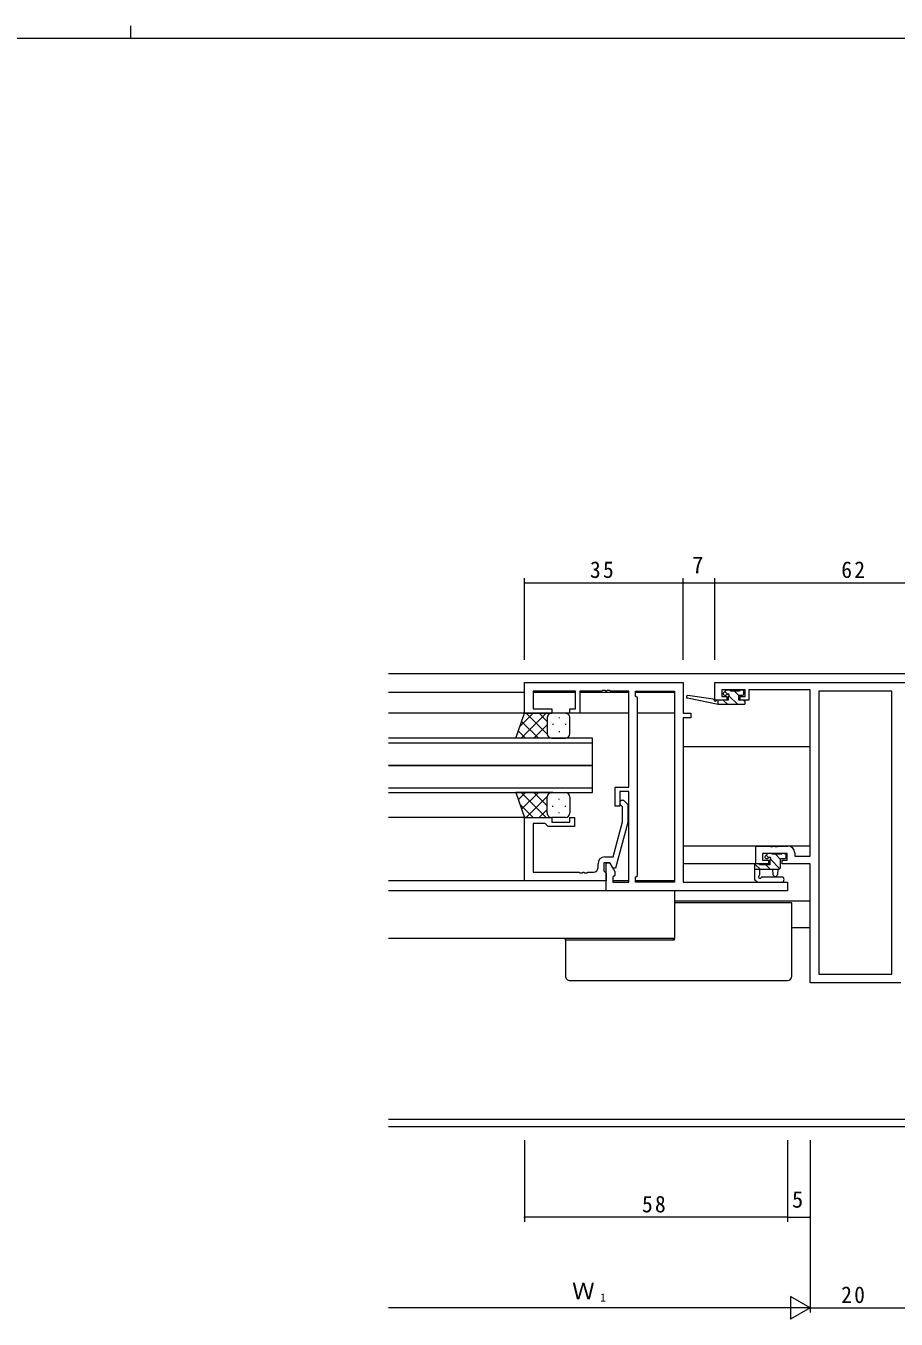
# Model space of a CAD drawing. Units: millimetres on the paper. Extents: x -420 to 373, y -297 to 267.
# Drawn here: x -55.7 to 136.3, y -18.2 to 267.2 of the extents above; entities that cross this region are included whole.
import ezdxf
from ezdxf.enums import TextEntityAlignment as Align

# ---------------------------------------------------------------- set-up
doc = ezdxf.new("R2010")
doc.units = ezdxf.units.MM
for name, color, linetype, lineweight in [('0-1_YKK_ZWAK', 7, 'Continuous', 9), ('0-3_YKK_11', 7, 'Continuous', 9), ('0-4_YKK_12', 2, 'Continuous', 9), ('0-5_YKK_13', 4, 'Continuous', 9), ('0-6_YKK_D', 6, 'Continuous', 9)]:
    doc.layers.add(name, color=color, linetype=linetype, lineweight=lineweight)
doc.styles.add('ＭＳ ゴシック', font='')
doc.styles.get('ＭＳ ゴシック').set_extended_font_data('MS Gothic')

msp = doc.modelspace()

# ---------------------------------------------------------------- linework, layer by layer
at = {"layer": '0-1_YKK_ZWAK'}
for p, q in [((-32.686, 267.2), (-32.686, 264.4)), ((352.3, 264.4), (-417.7, 264.4))]:
    msp.add_line(p, q, dxfattribs=at)
at = {"layer": '0-3_YKK_11'}
for p, q in [((54.3, 115.517), (54.3, 122.317)), ((54.3, 122.317), (89.3, 122.317)), ((65.5, 116.517), (65.5, 120.387)), ((66.5, 120.387), (66.5, 115.517)), ((71.342, 120.387), (66.5, 120.387)), ((77.3, 99.217), (77.3, 120.387)), ((78.8, 120.387), (87.37, 120.387)), ((87.37, 120.387), (87.37, 78.247)), ((87.37, 120.387), (87.37, 78.247)), ((96.3, 118.417), (96.3, 122.317)), ((96.3, 122.317), (158.3, 122.317)), ((97.8, 120.687), (97.8, 119.217)), ((103, 120.687), (97.8, 120.687)), ((117.3, 120.687), (103.8, 120.687)), ((117.3, 83.947), (117.3, 120.687)), ((135.37, 120.387), (119.23, 120.387)), ((119.23, 120.387), (119.23, 57.947)), ((119.23, 120.387), (119.23, 57.947)), ((135.37, 57.947), (135.37, 120.387)), ((79.23, 79.747), (79.23, 118.887)), ((98.9, 118.417), (96.3, 118.417)), ((97.8, 119.217), (98.9, 119.217)), ((98.9, 119.217), (98.9, 118.417)), ((89.3, 114.517), (89.3, 78.247)), ((74.3, 99.217), (77.3, 99.217)), ((74.3, 95.017), (74.3, 99.217)), ((77.3, 98.217), (75.3, 98.217)), ((75.3, 98.217), (75.3, 95.017)), ((77.3, 78.247), (77.3, 98.217)), ((75.3, 95.017), (74.3, 95.017)), ((54.3, 78.516), (54.3, 92.516)), ((60.3, 91.516), (64.3, 91.516)), ((73.82, 83.816), (75.9, 91.578)), ((77.1, 91.42), (74.393, 81.317)), ((56.23, 91.216), (56.23, 80.446)), ((65.3, 90.517), (59.5, 90.517)), ((105.3, 82.317), (105.3, 86.217)), ((108.525, 86.097), (109.075, 86.097)), ((72, 83.816), (73.82, 83.816)), ((112.27, 84.587), (106.8, 84.587)), ((106.8, 84.587), (106.8, 83.117)), ((112.27, 83.117), (112.27, 84.587)), ((113.9, 84.717), (113.9, 83.947)), ((113.9, 83.947), (117.3, 83.947)), ((66.525, 80.326), (67.075, 80.326)), ((67.075, 80.326), (67.258, 80.446)), ((70.5, 81.446), (70.5, 82.316)), ((117.3, 82.317), (111.1, 82.317)), ((117.3, 56.017), (117.3, 82.317)), ((72.3, 78.516), (54.3, 78.516)), ((73.8, 78.247), (77.3, 78.247)), ((87.37, 78.247), (78.8, 78.247)), ((89.3, 78.247), (112.3, 78.247)), ((112.3, 78.247), (112.3, 76.317)), ((112.3, 76.317), (72.3, 76.317)), ((119.23, 57.947), (135.37, 57.947)), ((137.3, 56.017), (117.3, 56.017))]:
    msp.add_line(p, q, dxfattribs=at)
for points in [[(65.5, 120.387), (56.23, 120.387), (56.23, 116.517)], [(77.3, 120.387), (73.258, 120.387), (73.075, 120.507), (72.525, 120.507), (72.342, 120.387), (72.258, 120.387), (72.075, 120.507), (71.525, 120.507), (71.342, 120.387)], [(79.23, 118.887), (78.8, 119.317), (78.8, 120.387)], [(89.3, 122.317), (89.3, 115.517), (91, 115.517), (91, 114.517), (89.3, 114.517)], [(103.8, 120.687), (103.8, 118.417), (101.9, 118.417), (101.9, 119.217), (103, 119.217), (103, 120.687)], [(56.23, 116.517), (60.3, 116.517), (60.3, 115.517), (54.3, 115.517)], [(66.5, 115.517), (64.3, 115.517), (64.3, 116.517), (65.5, 116.517)], [(75.9, 91.578), (75.9, 94.868), (75.476, 95.292)], [(76.324, 96.141), (77.1, 95.365), (77.1, 91.42)], [(54.3, 92.516), (60.3, 92.516), (60.3, 91.516)], [(64.3, 91.516), (64.3, 92.516), (65.3, 92.516), (65.3, 90.517)], [(59.5, 90.517), (59, 91.017), (58.8, 91.216), (56.23, 91.216)], [(105.3, 86.217), (108.342, 86.217), (108.525, 86.097)], [(109.075, 86.097), (109.258, 86.217), (109.342, 86.217), (109.525, 86.097), (110.075, 86.097), (110.258, 86.217), (112.4, 86.217)], [(106.8, 83.117), (108.1, 83.117), (108.1, 82.317), (105.3, 82.317)], [(111.1, 82.317), (111.1, 83.117), (112.27, 83.117)], [(56.23, 80.446), (66.342, 80.446), (66.525, 80.326)], [(67.258, 80.446), (67.342, 80.446), (67.525, 80.326), (68.075, 80.326), (68.258, 80.446), (69.5, 80.446)], [(74.393, 81.317), (73.793, 81.317), (73.1, 82.516), (71.8, 82.516), (71.8, 80.716), (72, 80.516), (72.3, 80.216), (72.3, 78.516)], [(72.3, 76.317), (72.3, 82.517), (73.1, 82.517), (74.23, 80.56), (74.23, 79.747), (73.8, 79.317), (73.8, 78.247)], [(78.8, 78.247), (78.8, 79.317), (79.23, 79.747)]]:
    msp.add_lwpolyline(points, dxfattribs=at)
for centre, radius, start, end in [((75.9, 95.716), 0.6, 44.99998, 225), ((112.4, 84.717), 1.5, 0, 89.99998), ((72, 82.316), 1.5, 90, 179.99998), ((69.5, 81.446), 1, 270, 359.99998)]:
    msp.add_arc(centre, radius, start, end, dxfattribs=at)
at = {"layer": '0-4_YKK_12'}
for p, q in [((24.3, 124.317), (230.3, 124.317)), ((54.3, 120.117), (24.3, 120.117)), ((65.498, 120.117), (56.232, 120.117)), ((77.299, 120.117), (66.502, 120.117)), ((87.368, 120.117), (78.802, 120.117)), ((77.3, 115.517), (24.3, 115.517)), ((87.37, 115.517), (79.23, 115.517)), ((69.3, 110.016), (24.3, 110.016)), ((24.3, 109.016), (69.3, 109.016)), ((69.3, 104.016), (69.3, 110.016)), ((117.3, 108.117), (89.3, 108.117)), ((69.3, 104.016), (24.3, 104.016)), ((24.3, 104.016), (69.3, 104.016)), ((69.3, 98.016), (69.3, 104.016)), ((69.3, 99.016), (24.3, 99.016)), ((24.3, 98.016), (69.3, 98.016)), ((54.6, 92.517), (24.3, 92.517)), ((117.3, 86.217), (89.3, 86.217)), ((105.6, 82.317), (89.3, 82.317)), ((72.3, 78.517), (24.3, 78.517)), ((77.299, 78.517), (73.802, 78.517)), ((87.368, 78.517), (78.802, 78.517)), ((72.6, 76.317), (24.3, 76.317)), ((87.37, 76.317), (87.37, 65.817)), ((117.3, 74.017), (87.37, 74.017)), ((87.37, 65.817), (24.3, 65.817)), ((117.3, 68.138), (113.3, 68.138)), ((24.3, 25.947), (230.3, 25.947)), ((24.3, 24.317), (230.3, 24.317))]:
    msp.add_line(p, q, dxfattribs=at)
at = {"layer": '0-5_YKK_13'}
for p, q in [((98.688, 120.529), (98.188, 120.029)), ((98.467, 120.308), (99.055, 119.721)), ((99.5, 120.617), (98.9, 120.617)), ((101.7, 120.417), (99.7, 120.417)), ((100.604, 120.417), (101.6, 119.421)), ((102.4, 120.617), (101.9, 120.617)), ((102.7, 119.817), (102.7, 120.317)), ((97.002, 117.417), (90.241, 118.823)), ((95.888, 118.59), (90.346, 119.414)), ((97.002, 118.417), (96.915, 118.431)), ((97.002, 117.417), (97.002, 118.417)), ((99.2, 118.417), (97.002, 118.417)), ((102.7, 117.417), (97.002, 117.417)), ((98.114, 118.417), (99.114, 117.417)), ((98.4, 119.517), (98.739, 119.517)), ((99.2, 119.056), (99.2, 118.417)), ((99.404, 119.372), (101.359, 117.417)), ((101.6, 119.517), (102.4, 119.517)), ((101.6, 118.417), (101.6, 119.517)), ((102.7, 118.417), (101.6, 118.417)), ((102.604, 118.417), (103, 118.021)), ((103, 117.717), (103, 118.117)), ((52.336, 110.017), (54.3, 115.516)), ((56.203, 115.516), (53.243, 112.556)), ((59.032, 115.516), (53.532, 110.017)), ((54.3, 115.516), (60.3, 115.516)), ((59.3, 110.896), (54.68, 115.516)), ((59.3, 113.725), (57.508, 115.516)), ((59.3, 114.516), (59.3, 110.916)), ((63.3, 115.516), (60.3, 115.516)), ((61.937, 114.596), (61.937, 114.396)), ((64.3, 111.016), (64.3, 114.516)), ((54.523, 110.016), (52.911, 111.628)), ((57.351, 110.016), (53.656, 113.712)), ((59.3, 112.956), (56.36, 110.016)), ((59.3, 114.116), (59.3, 110.916)), ((60.522, 113.181), (60.522, 112.981)), ((61.936, 111.566), (61.936, 111.366)), ((63.352, 113.181), (63.352, 112.981)), ((60.521, 110.016), (52.336, 110.017)), ((60.3, 110.016), (63.3, 110.016)), ((54.523, 98.016), (52.911, 96.405)), ((59.032, 92.516), (53.532, 98.016)), ((57.351, 98.016), (53.656, 94.321)), ((59.3, 97.137), (54.68, 92.516)), ((59.3, 95.077), (56.36, 98.016)), ((59.3, 93.516), (59.3, 97.116)), ((59.3, 93.917), (59.3, 97.116)), ((60.3, 98.016), (63.3, 98.016)), ((56.203, 92.516), (53.243, 95.477)), ((59.3, 94.308), (57.508, 92.516)), ((60.522, 94.851), (60.522, 95.051)), ((61.937, 96.466), (61.937, 96.667)), ((63.352, 94.851), (63.352, 95.051)), ((64.3, 97.017), (64.3, 93.516)), ((63.3, 92.516), (60.3, 92.516)), ((61.937, 93.436), (61.937, 93.636)), ((107.888, 84.499), (107.388, 83.999)), ((107.6, 83.487), (107.939, 83.487)), ((107.612, 84.223), (108.199, 83.636)), ((108.7, 84.587), (108.1, 84.587)), ((108.4, 83.026), (108.4, 82.087)), ((108.549, 83.286), (110.627, 81.208)), ((111, 84.387), (108.9, 84.387)), ((109.693, 84.387), (110.8, 83.28)), ((110.8, 83.487), (111.7, 83.487)), ((110.8, 81.587), (110.8, 83.487)), ((111.7, 84.587), (111.2, 84.587)), ((111.741, 84.584), (111.997, 84.328)), ((112, 83.787), (112, 84.287)), ((105, 81.987), (105, 79.024)), ((105, 81.087), (110.3, 81.087)), ((105.119, 82.226), (106.258, 81.087)), ((105.9, 82.287), (105.3, 82.287)), ((108.4, 82.087), (106.1, 82.087)), ((106.2, 79.907), (106.2, 81.087)), ((107.503, 82.087), (108.503, 81.087)), ((109, 81.087), (109.102, 79.943)), ((110.2, 81.087), (110.098, 79.943)), ((105.615, 78.285), (105.184, 78.637)), ((105.805, 78.217), (110.984, 78.217)), ((106.736, 79.417), (110.984, 79.417)), ((112.3, 73.717), (87.37, 73.717)), ((113.3, 73.717), (112.3, 73.717)), ((113.3, 57.517), (113.3, 73.717)), ((87.3, 65.817), (87.3, 65.417)), ((63.3, 65.417), (63.3, 57.517)), ((87.3, 65.417), (64.3, 65.417)), ((64.3, 56.517), (112.3, 56.517))]:
    msp.add_line(p, q, dxfattribs=at)
for points in [[(60.522, 98.016), (52.336, 98.016), (54.3, 92.516), (60.3, 92.516)], [(64.3, 65.417), (63.3, 65.417), (63.3, 65.817)], [(87.203, 65.417), (87.179, 65.518), (87.155, 65.817)]]:
    msp.add_lwpolyline(points, dxfattribs=at)
for centre, radius, start, end in [((98.4, 119.817), 0.3, 135, 270), ((98.9, 120.317), 0.3, 90, 135), ((99.5, 120.417), 0.2, 0, 90), ((101.9, 120.417), 0.2, 90, 180), ((102.4, 120.317), 0.3, 0, 90), ((90.302, 119.117), 0.3, 81.55064, 258.25018), ((95.844, 118.294), 0.3, 21.55064, 81.55064), ((96.402, 118.514), 0.3, 201.55064, 320.80246), ((96.867, 118.135), 0.3, 80.80246, 140.80246), ((98.739, 119.817), 0.3, 270, 326.94426), ((99.2, 119.517), 0.25, 303.05573, 146.94426), ((99.5, 119.056), 0.3, 123.05573, 180), ((102.4, 119.817), 0.3, 270, 0), ((102.7, 118.117), 0.3, 0, 90), ((102.7, 117.717), 0.3, 270, 0), ((60.3, 114.516), 1, 89.99841, 179.99841), ((60.3, 114.516), 1, 89.99841, 179.99841), ((63.3, 114.516), 1, 359.99841, 89.99841), ((60.3, 111.016), 1, 179.99841, 269.99841), ((63.3, 111.016), 1, 269.99841, 359.99841), ((60.3, 97.016), 1, 89.99998, 179.99998), ((63.3, 97.016), 1, 359.99998, 89.99998), ((60.3, 93.516), 1, 179.99998, 269.99998), ((60.3, 93.516), 1, 179.99998, 269.99998), ((63.3, 93.516), 1, 269.99998, 359.99998), ((107.6, 83.787), 0.3, 135, 270), ((108.1, 84.287), 0.3, 90, 135), ((107.939, 83.787), 0.3, 270, 326.94426), ((108.4, 83.487), 0.25, 303.05573, 146.94426), ((108.7, 83.026), 0.3, 123.05573, 180), ((108.7, 84.387), 0.2, 0, 90), ((111.2, 84.387), 0.2, 90, 180), ((111.7, 84.287), 0.3, 0, 90), ((111.7, 83.787), 0.3, 270, 0), ((105.3, 81.987), 0.3, 90, 180), ((105.9, 82.087), 0.2, 0, 90), ((109.6, 79.987), 0.5, 185.09206, 354.90793), ((110.3, 81.587), 0.5, 270, 0), ((105.5, 79.024), 0.5, 180, 230.76546), ((105.805, 78.517), 0.3, 230.76546, 269.99998), ((106.2, 79.387), 0.3, 120, 333.2563), ((105.9, 79.907), 0.3, 300, 0), ((106.736, 79.117), 0.3, 89.99998, 153.2563), ((110.984, 78.817), 0.6, 269.99998, 89.99998), ((64.3, 57.517), 1, 179.99998, 269.99998), ((112.3, 57.517), 1, 269.99998, 359.99998)]:
    msp.add_arc(centre, radius, start, end, dxfattribs=at)
at = {"layer": '0-6_YKK_D'}
for p, q in [((54.3, 127.317), (54.3, 145.317)), ((54.3, 144.317), (89.3, 144.317)), ((89.3, 127.317), (89.3, 145.317)), ((89.3, 127.317), (89.3, 145.317)), ((89.3, 144.317), (96.3, 144.317)), ((96.3, 127.317), (96.3, 145.317)), ((96.3, 127.317), (96.3, 145.317)), ((96.3, 144.317), (158.3, 144.317)), ((54.3, 21.317), (54.3, 3.317)), ((112.3, 21.317), (112.3, 3.317)), ((112.3, 21.317), (112.3, 3.317)), ((117.3, 21.317), (117.3, 3.317)), ((117.3, 21.317), (117.3, -16.683)), ((117.3, 21.317), (117.3, -16.683)), ((112.3, 4.317), (54.3, 4.317)), ((112.3, 4.317), (117.3, 4.317)), ((112.97, -13.183), (112.97, -18.183)), ((117.3, -15.683), (112.97, -13.183)), ((112.3, -15.683), (24.3, -15.683)), ((117.3, -15.683), (108.64, -15.683)), ((117.3, -15.683), (112.97, -18.183))]:
    msp.add_line(p, q, dxfattribs=at)
msp.add_lwpolyline([(117.3, -15.683), (137.3, -15.683), (147.692, -15.683)], dxfattribs=at)
for centre, start, end in [((54.3, 144.317), 0, 180), ((54.3, 144.317), 180, 0), ((89.3, 144.317), 0, 180), ((89.3, 144.317), 0, 180), ((89.3, 144.317), 180, 0), ((89.3, 144.317), 180, 0), ((96.3, 144.317), 0, 180), ((96.3, 144.317), 0, 180), ((96.3, 144.317), 180, 0), ((96.3, 144.317), 180, 0), ((54.3, 4.317), 0, 180), ((54.3, 4.317), 180, 0), ((112.3, 4.317), 0, 180), ((112.3, 4.317), 0, 180), ((112.3, 4.317), 180, 0), ((112.3, 4.317), 180, 0), ((117.3, 4.317), 0, 180), ((117.3, 4.317), 180, 0)]:
    msp.add_arc(centre, 0.106, start, end, dxfattribs=at)

# ---------------------------------------------------------------- texts
at = {"layer": '0-6_YKK_D', "color": 3, "style": 'ＭＳ ゴシック'}
for s, p in [('7', (91.253, 145.317)), ('5', (113.289, 5.317)), ('Ｗ', (64.767, -14.883))]:
    msp.add_text(s, height=3.666, dxfattribs=at).set_placement(p, align=Align.BOTTOM_LEFT)
at = {"layer": '0-6_YKK_D', "color": 4, "style": 'ＭＳ ゴシック'}
msp.add_text('1', height=1.833, dxfattribs=at).set_placement((71.005, -14.883), align=Align.BOTTOM_LEFT)
at = {"layer": '0-6_YKK_D', "color": 3, "char_height": 3.666, "attachment_point": 7, "style": 'ＭＳ ゴシック'}
for s, insert in [('\\T1.21;\\W0.95;35', (68.73, 145.317)), ('\\T1.21;\\W0.95;62', (124.181, 145.317)), ('\\T1.21;\\W0.95;58', (80.206, 5.317)), ('\\T1.21;\\W0.95;20', (124.157, -14.683))]:
    msp.add_mtext(s, dxfattribs=dict(at, insert=insert))

doc.saveas('drawing.dxf')
